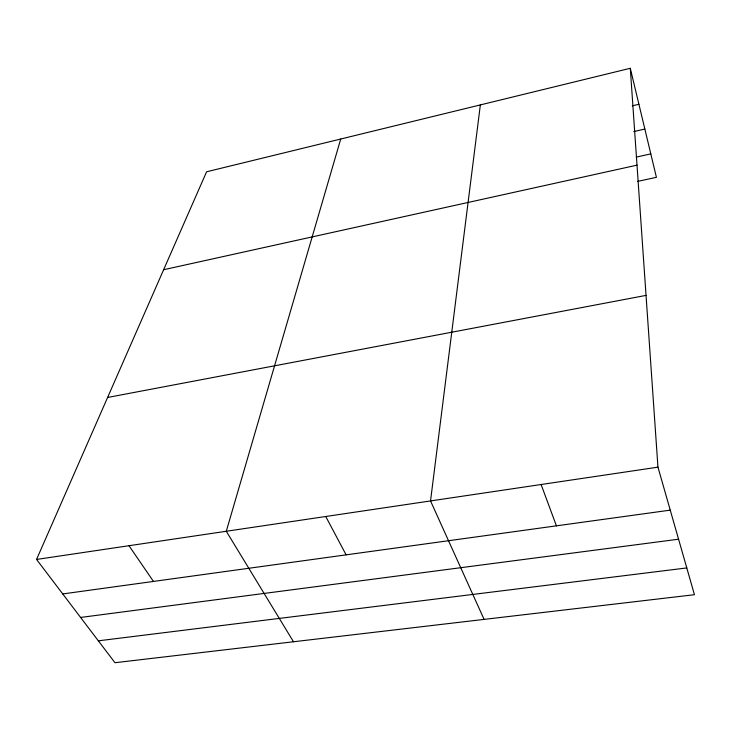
<?xml version="1.0" encoding="UTF-8"?>
<svg xmlns="http://www.w3.org/2000/svg" width="731" height="731" viewBox="0 0 731 731"><rect width="100%" height="100%" fill="white"/><g stroke="black" fill="none" stroke-linecap="round" stroke-linejoin="round"><path stroke-width="1.1" d="M480.349 104.908L430.532 500.936L484.096 619.395M340.728 139.018L226.29 531.263L293.496 641.763M630.286 68.285L657.955 467.164L694.45 594.705L114.968 662.715L36.55 559.443L206.59 171.785L630.286 68.285L656.42 177.322L637.487 181.434M632.288 105.831L638.912 104.277M633.777 131.58L644.843 129.049M636.372 157.092L650.791 153.875M163.634 269.721L637.003 165.151M107.594 397.472L646.04 295.388M36.55 559.443L657.955 467.164M62.747 593.938L670.254 510.137M80.593 617.448L678.569 539.204M98.338 640.822L686.793 567.932M128.994 545.71L153.455 581.428M325.743 516.497L346.119 554.847M541.104 484.516L556.419 525.836"/></g></svg>
